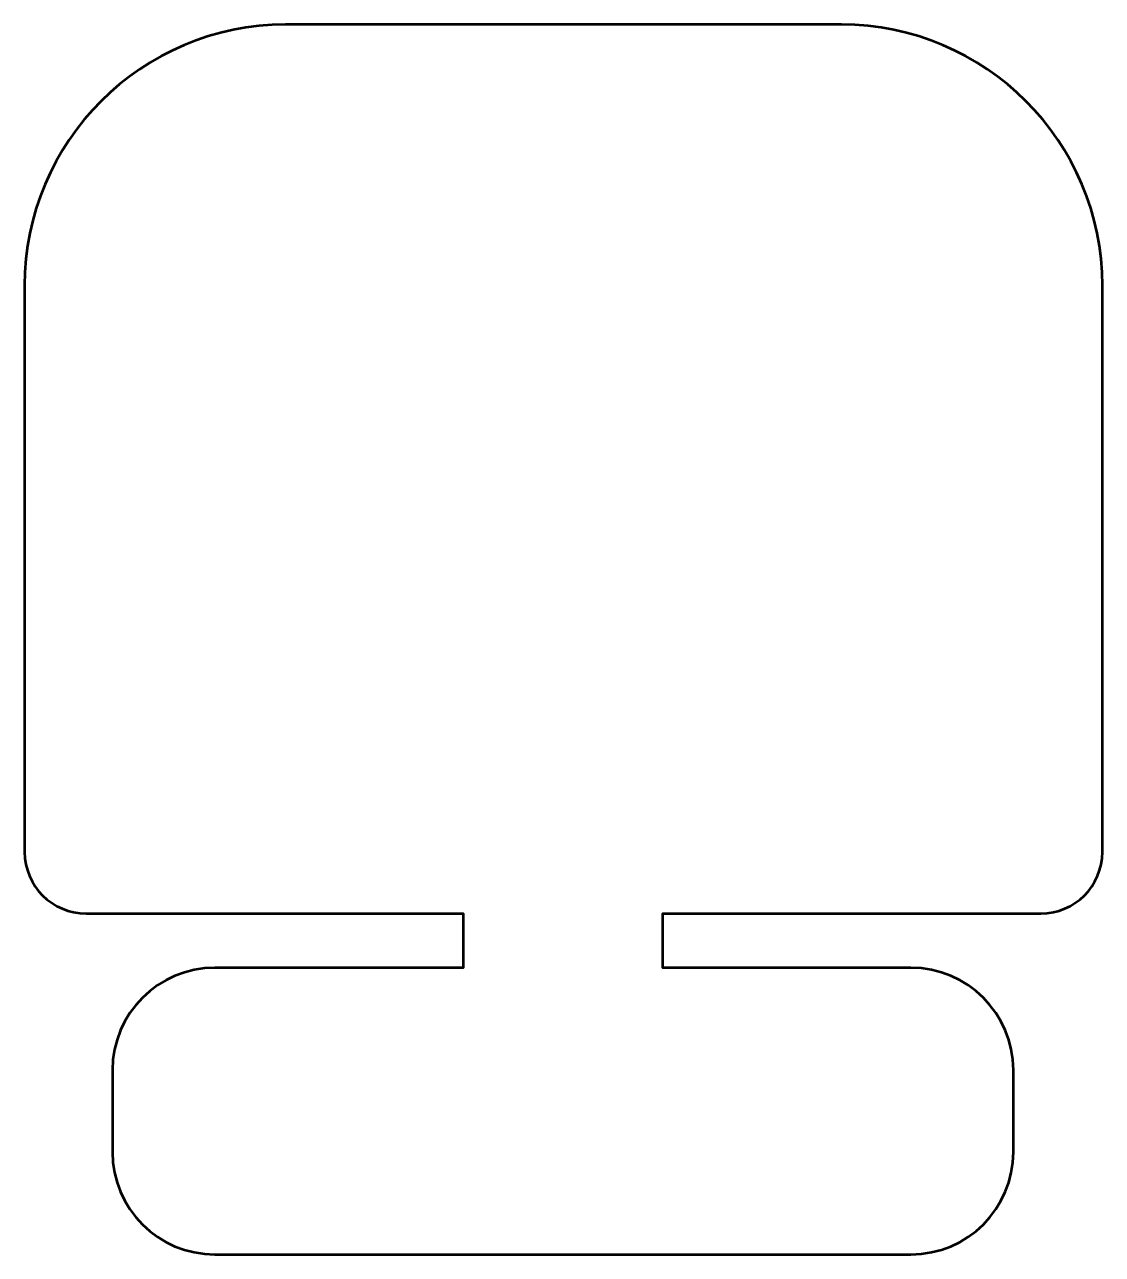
# Model space of a CAD drawing. Header units: centimetres. Extents: x -12.63 to -7.37, y -10.7 to -4.69.
import ezdxf

# ---------------------------------------------------------------- set-up
doc = ezdxf.new("R2010")
doc.units = ezdxf.units.CM
doc.header["$MEASUREMENT"] = 0
doc.layers.add('Layer 1', color=7, linetype='Continuous')

msp = doc.modelspace()

# ---------------------------------------------------------------- linework, layer by layer
at = {"layer": 'Layer 1', "lineweight": 53}
msp.add_open_spline([(-8.30001, -10.69998), (-8.30001, -10.69998), (-11.70001, -10.69998), (-11.70001, -10.69998), (-11.70001, -10.69998), (-11.97615, -10.69998), (-12.20001, -10.47612), (-12.20001, -10.19998), (-12.20001, -10.19998), (-12.20001, -10.19998), (-12.20001, -9.79998), (-12.20001, -9.79998), (-12.20001, -9.79998), (-12.20001, -9.52384), (-11.97615, -9.29998), (-11.70001, -9.29998), (-11.70001, -9.29998), (-11.70001, -9.29998), (-10.48751, -9.29998), (-10.48751, -9.29998), (-10.48751, -9.29998), (-10.48751, -9.29998), (-10.48751, -9.03466), (-10.48751, -9.03466), (-10.48751, -9.03466), (-10.48751, -9.03466), (-12.32911, -9.03466), (-12.32911, -9.03466), (-12.32911, -9.03466), (-12.4948, -9.03466), (-12.62911, -8.90034), (-12.62911, -8.73465), (-12.62911, -8.73465), (-12.62911, -8.73465), (-12.62911, -5.96859), (-12.62911, -5.96859), (-12.62911, -5.96859), (-12.62911, -5.26442), (-12.05827, -4.69359), (-11.35411, -4.69359), (-11.35411, -4.69359), (-11.35411, -4.69359), (-8.64005, -4.69359), (-8.64005, -4.69359), (-8.64005, -4.69359), (-7.93588, -4.69359), (-7.36506, -5.26442), (-7.36506, -5.96859), (-7.36506, -5.96859), (-7.36506, -5.96859), (-7.36506, -8.73465), (-7.36506, -8.73465), (-7.36506, -8.73465), (-7.36506, -8.90034), (-7.49934, -9.03466), (-7.66504, -9.03466), (-7.66504, -9.03466), (-7.66504, -9.03466), (-9.51252, -9.03466), (-9.51252, -9.03466), (-9.51252, -9.03466), (-9.51252, -9.03466), (-9.51252, -9.29998), (-9.51252, -9.29998), (-9.51252, -9.29998), (-9.51252, -9.29998), (-8.30001, -9.29998), (-8.30001, -9.29998), (-8.30001, -9.29998), (-8.02387, -9.29998), (-7.80001, -9.52384), (-7.80001, -9.79998), (-7.80001, -9.79998), (-7.80001, -9.79998), (-7.80001, -10.19998), (-7.80001, -10.19998), (-7.80001, -10.19998), (-7.80001, -10.47612), (-8.02387, -10.69998), (-8.30001, -10.69998)], degree=3, knots=[0, 0, 0, 0, 0.047619, 0.047619, 0.047619, 0.047619, 0.0952381, 0.0952381, 0.0952381, 0.0952381, 0.1428571, 0.1428571, 0.1428571, 0.1428571, 0.1904762, 0.1904762, 0.1904762, 0.1904762, 0.2380952, 0.2380952, 0.2380952, 0.2380952, 0.2857143, 0.2857143, 0.2857143, 0.2857143, 0.3333333, 0.3333333, 0.3333333, 0.3333333, 0.3809524, 0.3809524, 0.3809524, 0.3809524, 0.4285714, 0.4285714, 0.4285714, 0.4285714, 0.4761905, 0.4761905, 0.4761905, 0.4761905, 0.5238095, 0.5238095, 0.5238095, 0.5238095, 0.5714286, 0.5714286, 0.5714286, 0.5714286, 0.6190476, 0.6190476, 0.6190476, 0.6190476, 0.6666667, 0.6666667, 0.6666667, 0.6666667, 0.7142857, 0.7142857, 0.7142857, 0.7142857, 0.7619048, 0.7619048, 0.7619048, 0.7619048, 0.8095238, 0.8095238, 0.8095238, 0.8095238, 0.8571429, 0.8571429, 0.8571429, 0.8571429, 0.9047619, 0.9047619, 0.9047619, 0.9047619, 1, 1, 1, 1], dxfattribs=at)

doc.saveas('drawing.dxf')
